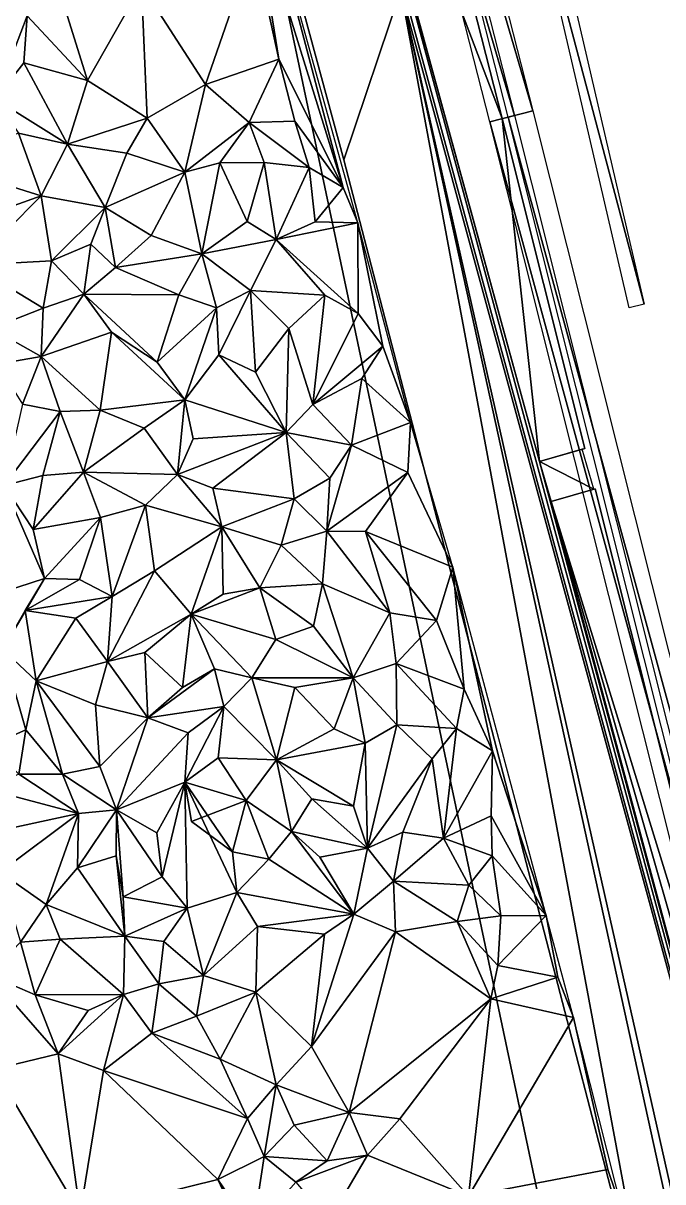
# Model space of a CAD drawing. Header units: metres. Extents: x -113 to 180, y -133 to 86.
# Drawn here: x -51.81 to -46.78, y -92.22 to -83.11 of the extents above; entities that cross this region are included whole.
import ezdxf

# ---------------------------------------------------------------- set-up
doc = ezdxf.new("R2010")
doc.units = ezdxf.units.M
for name, color, linetype, true_color in [('ACERA', 7, 'Continuous', 0xb9b3a6), ('ARQUETA', 7, 'Continuous', 0x6f7175), ('ASFALTO', 7, 'Continuous', 0x4a4b4e), ('BORDILLO', 7, 'Continuous', 0xcfcac0), ('MARCA_VIAL', 7, 'Continuous', 0xe8e6e0), ('TERRENO', 7, 'Continuous', 0x9a9179)]:
    doc.layers.add(name, color=color, linetype=linetype, true_color=true_color)

msp = doc.modelspace()

# ---------------------------------------------------------------- linework, layer by layer
at = {"layer": 'ACERA'}
for points in [[(-48.042, -83.8638, 80.1366), (-49.1408, -79.5595, 80.1477), (-49.629, -79.6841, 80.1731)], [(-48.042, -83.8638, 80.0066), (-49.1408, -79.5595, 80.0177), (-49.1408, -79.5595, 80.1477)], [(-48.042, -83.8638, 80.0066), (-49.1408, -79.5595, 80.1477), (-48.042, -83.8638, 80.1366)], [(-47.7466, -86.5591, 80.1165), (-48.042, -83.8638, 80.1366), (-49.629, -79.6841, 80.1731)], [(-47.7466, -86.5591, 80.1165), (-49.629, -79.6841, 80.1731), (-49.5862, -79.8558, 80.1724)], [(-41.5548, -109.5527, 80.0185), (-47.7466, -86.5591, 80.1165), (-49.5862, -79.8558, 80.1724)], [(-41.5548, -109.5527, 80.0185), (-49.5862, -79.8558, 80.1724), (-49.1473, -81.6331, 80.1663)], [(-41.5548, -109.5527, 80.0185), (-49.1473, -81.6331, 80.1663), (-48.8381, -82.8551, 80.1624)], [(-48.8381, -82.8551, 80.1624), (-49.5966, -83.047, 80.2011), (-49.286, -84.1879, 80.1964)], [(-48.8381, -82.8551, 80.1624), (-49.286, -84.1879, 80.1964), (-46.8129, -93.7098, 80.1311)], [(-48.8381, -82.8551, 80.1624), (-46.8129, -93.7098, 80.1311), (-44.3892, -103.146, 80.1321)], [(-48.8381, -82.8551, 80.1624), (-44.3892, -103.146, 80.1321), (-42.7546, -109.822, 80.1266)], [(-41.5548, -109.5527, 80.0185), (-48.8381, -82.8551, 80.1624), (-42.7546, -109.822, 80.1266)], [(-49.5966, -83.047, 80.0711), (-49.286, -84.1879, 80.0664), (-49.286, -84.1879, 80.1964)], [(-49.5966, -83.047, 80.0711), (-49.286, -84.1879, 80.1964), (-49.5966, -83.047, 80.2011)], [(-47.7466, -86.5591, 80.1165), (-47.3902, -86.4556, 80.0989), (-48.042, -83.8638, 80.1366)], [(-47.3902, -86.4556, 79.9689), (-48.042, -83.8638, 80.0066), (-48.042, -83.8638, 80.1366)], [(-47.3902, -86.4556, 79.9689), (-48.042, -83.8638, 80.1366), (-47.3902, -86.4556, 80.0989)], [(-49.286, -84.1879, 80.0664), (-46.8129, -93.7098, 80.0011), (-46.8129, -93.7098, 80.1311)], [(-49.286, -84.1879, 80.0664), (-46.8129, -93.7098, 80.1311), (-49.286, -84.1879, 80.1964)], [(-47.7466, -86.5591, 79.9865), (-47.3902, -86.4556, 79.9689), (-47.3902, -86.4556, 80.0989)], [(-47.7466, -86.5591, 79.9865), (-47.3902, -86.4556, 80.0989), (-47.7466, -86.5591, 80.1165)], [(-41.5548, -109.5527, 80.0185), (-47.6554, -86.8732, 80.1158), (-47.7466, -86.5591, 80.1165)], [(-47.6554, -86.8732, 79.9858), (-47.7466, -86.5591, 79.9865), (-47.7466, -86.5591, 80.1165)], [(-47.6554, -86.8732, 79.9858), (-47.7466, -86.5591, 80.1165), (-47.6554, -86.8732, 80.1158)], [(-45.6343, -93.438, 80.0577), (-47.3104, -86.773, 80.0988), (-47.6554, -86.8732, 80.1158)], [(-47.3104, -86.773, 79.9688), (-47.6554, -86.8732, 79.9858), (-47.6554, -86.8732, 80.1158)], [(-47.3104, -86.773, 79.9688), (-47.6554, -86.8732, 80.1158), (-47.3104, -86.773, 80.0988)], [(-45.6343, -93.438, 79.9277), (-47.3104, -86.773, 79.9688), (-47.3104, -86.773, 80.0988)], [(-45.6343, -93.438, 79.9277), (-47.3104, -86.773, 80.0988), (-45.6343, -93.438, 80.0577)], [(-44.5176, -97.8141, 80.001), (-45.6343, -93.438, 80.0577), (-47.6554, -86.8732, 80.1158)], [(-41.5548, -109.5527, 80.0185), (-44.5176, -97.8141, 80.001), (-47.6554, -86.8732, 80.1158)]]:
    msp.add_3dface(points, dxfattribs=at)
at = {"layer": 'ARQUETA'}
for points in [[(-47.3213, -86.7762, 79.9893), (-47.4125, -86.4621, 79.99), (-47.7466, -86.5591, 80.0065)], [(-47.7466, -86.5591, 80.0065), (-47.6554, -86.8732, 80.0058), (-47.3213, -86.7762, 79.9893)]]:
    msp.add_3dface(points, dxfattribs=at)
at = {"layer": 'ASFALTO'}
for points in [[(-74.0979, -10.8561, 81.3415), (-53.1404, -66.9089, 80.2157), (-33.6043, -107.7545, 80.5869)], [(-62.5035, -30.9379, 80.492), (-74.0979, -10.8561, 81.3415), (-33.6043, -107.7545, 80.5869)], [(-65.2146, -13.3902, 80.6679), (-63.7816, -19.3873, 80.5999), (-33.6043, -107.7545, 80.5869)], [(-65.2146, -13.3902, 80.6679), (-33.6043, -107.7545, 80.5869), (-44.7201, -63.4721, 79.7034)], [(-63.7816, -19.3873, 80.5999), (-61.1285, -30.5843, 80.3979), (-33.6043, -107.7545, 80.5869)], [(-61.1285, -30.5843, 80.3979), (-61.1278, -30.5881, 80.3979), (-33.6043, -107.7545, 80.5869)], [(-61.1278, -30.5881, 80.3979), (-61.1274, -30.5921, 80.3978), (-33.6043, -107.7545, 80.5869)], [(-61.1274, -30.596, 80.3978), (-61.1278, -30.5999, 80.3978), (-33.6043, -107.7545, 80.5869)], [(-61.1274, -30.5921, 80.3978), (-61.1274, -30.596, 80.3978), (-33.6043, -107.7545, 80.5869)], [(-61.1577, -30.6328, 80.3996), (-62.4595, -30.9562, 80.4889), (-33.6043, -107.7545, 80.5869)], [(-61.154, -30.6316, 80.3994), (-61.1577, -30.6328, 80.3996), (-33.6043, -107.7545, 80.5869)], [(-61.1503, -30.6301, 80.3991), (-61.154, -30.6316, 80.3994), (-33.6043, -107.7545, 80.5869)], [(-61.1469, -30.6283, 80.3989), (-61.1503, -30.6301, 80.3991), (-33.6043, -107.7545, 80.5869)], [(-61.1436, -30.6261, 80.3987), (-61.1469, -30.6283, 80.3989), (-33.6043, -107.7545, 80.5869)], [(-61.1406, -30.6236, 80.3985), (-61.1436, -30.6261, 80.3987), (-33.6043, -107.7545, 80.5869)], [(-61.1378, -30.6209, 80.3984), (-61.1406, -30.6236, 80.3985), (-33.6043, -107.7545, 80.5869)], [(-61.1353, -30.6178, 80.3982), (-61.1378, -30.6209, 80.3984), (-33.6043, -107.7545, 80.5869)], [(-61.1331, -30.6146, 80.3981), (-61.1353, -30.6178, 80.3982), (-33.6043, -107.7545, 80.5869)], [(-61.1312, -30.6111, 80.398), (-61.1331, -30.6146, 80.3981), (-33.6043, -107.7545, 80.5869)], [(-61.1297, -30.6075, 80.3979), (-61.1312, -30.6111, 80.398), (-33.6043, -107.7545, 80.5869)], [(-61.1286, -30.6037, 80.3979), (-61.1297, -30.6075, 80.3979), (-33.6043, -107.7545, 80.5869)], [(-61.1278, -30.5999, 80.3978), (-61.1286, -30.6037, 80.3979), (-33.6043, -107.7545, 80.5869)], [(-62.5013, -30.9412, 80.4919), (-62.5035, -30.9379, 80.492), (-33.6043, -107.7545, 80.5869)], [(-62.4988, -30.9442, 80.4917), (-62.5013, -30.9412, 80.4919), (-33.6043, -107.7545, 80.5869)], [(-62.4961, -30.947, 80.4915), (-62.4988, -30.9442, 80.4917), (-33.6043, -107.7545, 80.5869)], [(-62.493, -30.9495, 80.4913), (-62.4961, -30.947, 80.4915), (-33.6043, -107.7545, 80.5869)], [(-62.4898, -30.9517, 80.491), (-62.493, -30.9495, 80.4913), (-33.6043, -107.7545, 80.5869)], [(-62.4863, -30.9535, 80.4908), (-62.4898, -30.9517, 80.491), (-33.6043, -107.7545, 80.5869)], [(-62.4827, -30.955, 80.4905), (-62.4863, -30.9535, 80.4908), (-33.6043, -107.7545, 80.5869)], [(-62.4789, -30.9562, 80.4902), (-62.4827, -30.955, 80.4905), (-33.6043, -107.7545, 80.5869)], [(-62.4751, -30.9569, 80.49), (-62.4789, -30.9562, 80.4902), (-33.6043, -107.7545, 80.5869)], [(-62.4712, -30.9573, 80.4897), (-62.4751, -30.9569, 80.49), (-33.6043, -107.7545, 80.5869)], [(-62.4673, -30.9573, 80.4894), (-62.4712, -30.9573, 80.4897), (-33.6043, -107.7545, 80.5869)], [(-62.4634, -30.957, 80.4891), (-62.4673, -30.9573, 80.4894), (-33.6043, -107.7545, 80.5869)], [(-62.4595, -30.9562, 80.4889), (-62.4634, -30.957, 80.4891), (-33.6043, -107.7545, 80.5869)], [(-53.1399, -66.9108, 80.2157), (-55.1858, -88.2589, 81.8466), (-40.7014, -125.6608, 80.5869)], [(-53.1404, -66.9089, 80.2157), (-53.1399, -66.9108, 80.2157), (-33.6043, -107.7545, 80.5869)], [(-53.1399, -66.9108, 80.2157), (-40.7014, -125.6608, 80.5869), (-33.6043, -107.7545, 80.5869)], [(-55.1858, -88.2589, 81.8466), (-52.2634, -99.8148, 80.6859), (-50.953, -104.8281, 80.551)], [(-55.1858, -88.2589, 81.8466), (-50.953, -104.8281, 80.551), (-39.3658, -129.6006, 80.5869)], [(-55.1858, -88.2589, 81.8466), (-39.3658, -129.6006, 80.5869), (-40.7014, -125.6608, 80.5869)]]:
    msp.add_3dface(points, dxfattribs=at)
at = {"layer": 'BORDILLO'}
for points in [[(-49.5356, -78.4169, 80.1678), (-49.3418, -78.3675, 80.1577), (-47.9451, -83.839, 80.1422)], [(-49.3901, -78.3804, 80.1602), (-49.1964, -78.331, 80.1502), (-47.7997, -83.8022, 80.1356)], [(-49.3901, -78.3804, 80.1602), (-47.7997, -83.8022, 80.1356), (-47.9935, -83.8517, 80.1444)], [(-49.5356, -78.4169, 80.1678), (-47.9451, -83.839, 80.1422), (-48.1389, -83.8885, 80.1511)], [(-48.139, -83.8881, 80.151), (-47.945, -83.8394, 80.1422), (-45.5373, -93.4136, 80.0617)], [(-47.9936, -83.8513, 80.1444), (-47.7996, -83.8025, 80.1356), (-45.3919, -93.3768, 80.0528)], [(-47.9936, -83.8513, 80.1444), (-45.3919, -93.3768, 80.0528), (-45.5859, -93.4256, 80.0647)], [(-48.139, -83.8881, 80.151), (-45.5373, -93.4136, 80.0617), (-45.7313, -93.4624, 80.0736)]]:
    msp.add_3dface(points, dxfattribs=at)
at = {"layer": 'MARCA_VIAL'}
for points in [[(-47.0483, -81.2703, 79.9494), (-46.9317, -81.2419, 79.9441), (-45.9871, -85.1255, 79.9092)], [(-47.0483, -81.2703, 79.9494), (-45.9871, -85.1255, 79.9092), (-46.1037, -85.1539, 79.9149)], [(-47.9353, -81.5039, 79.9961), (-47.8184, -81.4767, 79.9902), (-46.9255, -85.3232, 79.9548)], [(-47.9353, -81.5039, 79.9961), (-46.9255, -85.3232, 79.9548), (-47.0424, -85.3504, 79.9605)]]:
    msp.add_3dface(points, dxfattribs=at)
at = {"layer": 'TERRENO'}
for points in [[(-50.0049, -82.1089, 80.1552), (-49.2914, -84.405, 80.1285), (-49.9747, -81.8163, 80.0782)], [(-49.9747, -81.8163, 80.0782), (-49.2914, -84.405, 80.1285), (-49.1764, -84.6842, 80.0656)], [(-49.2914, -84.405, 80.1285), (-50.0049, -82.1089, 80.1552), (-49.7988, -83.3973, 80.2)], [(-50.0049, -82.1089, 80.1552), (-49.9942, -82.4977, 80.1627), (-49.7988, -83.3973, 80.2)], [(-50.3739, -83.5955, 80.3667), (-49.9942, -82.4977, 80.1627), (-50.8768, -82.8159, 80.4)], [(-49.9942, -82.4977, 80.1627), (-50.3739, -83.5955, 80.3667), (-49.7988, -83.3973, 80.2)], [(-50.8768, -82.8159, 80.4), (-51.4698, -83.0273, 80.5543), (-51.3039, -83.5635, 80.5519)], [(-50.8333, -83.8598, 80.4056), (-50.8768, -82.8159, 80.4), (-51.3039, -83.5635, 80.5519)], [(-50.8333, -83.8598, 80.4056), (-50.3739, -83.5955, 80.3667), (-50.8768, -82.8159, 80.4)], [(-52.03, -83.7121, 80.6643), (-51.7783, -83.0554, 80.612), (-52.3186, -83.0262, 80.6168)], [(-51.7783, -83.0554, 80.612), (-52.03, -83.7121, 80.6643), (-51.8025, -83.4247, 80.6)], [(-51.7783, -83.0554, 80.612), (-51.8025, -83.4247, 80.6), (-51.3039, -83.5635, 80.5519)], [(-51.4698, -83.0273, 80.5543), (-51.7783, -83.0554, 80.612), (-51.3039, -83.5635, 80.5519)], [(-50.3739, -83.5955, 80.3667), (-50.0311, -83.894, 80.27), (-49.7988, -83.3973, 80.2)], [(-50.0311, -83.894, 80.27), (-49.6718, -83.8848, 80.2159), (-49.7988, -83.3973, 80.2)], [(-49.6718, -83.8848, 80.2159), (-49.2914, -84.405, 80.1285), (-49.7988, -83.3973, 80.2)], [(-52.03, -83.7121, 80.6643), (-51.4591, -84.0649, 80.6463), (-51.8025, -83.4247, 80.6)], [(-51.8025, -83.4247, 80.6), (-51.4591, -84.0649, 80.6463), (-51.3039, -83.5635, 80.5519)], [(-51.4591, -84.0649, 80.6463), (-50.8333, -83.8598, 80.4056), (-51.3039, -83.5635, 80.5519)], [(-50.8333, -83.8598, 80.4056), (-50.5373, -84.2849, 80.4), (-50.3739, -83.5955, 80.3667)], [(-50.5373, -84.2849, 80.4), (-50.0311, -83.894, 80.27), (-50.3739, -83.5955, 80.3667)], [(-51.4591, -84.0649, 80.6463), (-52.03, -83.7121, 80.6643), (-51.8465, -83.9773, 80.6416)], [(-51.4591, -84.0649, 80.6463), (-50.9945, -84.1342, 80.5156), (-50.8333, -83.8598, 80.4056)], [(-50.9945, -84.1342, 80.5156), (-50.5373, -84.2849, 80.4), (-50.8333, -83.8598, 80.4056)], [(-50.0311, -83.894, 80.27), (-50.5373, -84.2849, 80.4), (-50.2609, -84.2123, 80.3691)], [(-49.9133, -84.2077, 80.2111), (-50.0311, -83.894, 80.27), (-50.2609, -84.2123, 80.3691)], [(-50.0311, -83.894, 80.27), (-49.5584, -84.2474, 80.2035), (-49.6718, -83.8848, 80.2159)], [(-49.5584, -84.2474, 80.2035), (-50.0311, -83.894, 80.27), (-49.9133, -84.2077, 80.2111)], [(-49.6718, -83.8848, 80.2159), (-49.5584, -84.2474, 80.2035), (-49.2914, -84.405, 80.1285)], [(-52.4893, -84.2152, 80.8217), (-51.6659, -84.4718, 80.6529), (-51.8465, -83.9773, 80.6416)], [(-51.6659, -84.4718, 80.6529), (-51.4591, -84.0649, 80.6463), (-51.8465, -83.9773, 80.6416)], [(-51.1625, -84.5636, 80.6039), (-51.4591, -84.0649, 80.6463), (-51.6659, -84.4718, 80.6529)], [(-51.4591, -84.0649, 80.6463), (-51.1625, -84.5636, 80.6039), (-50.9945, -84.1342, 80.5156)], [(-51.1625, -84.5636, 80.6039), (-50.5373, -84.2849, 80.4), (-50.9945, -84.1342, 80.5156)], [(-52.4893, -84.2152, 80.8217), (-52.2342, -84.6731, 80.9487), (-51.6659, -84.4718, 80.6529)], [(-50.5373, -84.2849, 80.4), (-50.4042, -84.9276, 80.4762), (-50.2609, -84.2123, 80.3691)], [(-50.4042, -84.9276, 80.4762), (-50.0469, -84.6723, 80.4222), (-50.2609, -84.2123, 80.3691)], [(-50.0469, -84.6723, 80.4222), (-49.9133, -84.2077, 80.2111), (-50.2609, -84.2123, 80.3691)], [(-50.0469, -84.6723, 80.4222), (-49.8195, -84.8137, 80.2218), (-49.9133, -84.2077, 80.2111)], [(-49.8195, -84.8137, 80.2218), (-49.5584, -84.2474, 80.2035), (-49.9133, -84.2077, 80.2111)], [(-51.1625, -84.5636, 80.6039), (-50.8012, -84.7818, 80.4903), (-50.5373, -84.2849, 80.4)], [(-50.8012, -84.7818, 80.4903), (-50.4042, -84.9276, 80.4762), (-50.5373, -84.2849, 80.4)], [(-49.8195, -84.8137, 80.2218), (-49.5127, -84.6758, 80.2054), (-49.5584, -84.2474, 80.2035)], [(-49.5584, -84.2474, 80.2035), (-49.5127, -84.6758, 80.2054), (-49.2914, -84.405, 80.1285)], [(-49.2914, -84.405, 80.1285), (-49.5127, -84.6758, 80.2054), (-49.1764, -84.6842, 80.0656)], [(-52.2342, -84.6731, 80.9487), (-52.2105, -85.0164, 81.1191), (-51.6659, -84.4718, 80.6529)], [(-51.6659, -84.4718, 80.6529), (-52.2105, -85.0164, 81.1191), (-51.5866, -84.9818, 80.837)], [(-51.1625, -84.5636, 80.6039), (-51.6659, -84.4718, 80.6529), (-51.5866, -84.9818, 80.837)], [(-51.2768, -84.8504, 80.6), (-51.1625, -84.5636, 80.6039), (-51.5866, -84.9818, 80.837)], [(-51.0832, -85.0343, 80.5158), (-51.1625, -84.5636, 80.6039), (-51.2768, -84.8504, 80.6)], [(-50.8012, -84.7818, 80.4903), (-51.1625, -84.5636, 80.6039), (-51.0832, -85.0343, 80.5158)], [(-50.4042, -84.9276, 80.4762), (-49.8195, -84.8137, 80.2218), (-50.0469, -84.6723, 80.4222)], [(-49.5127, -84.6758, 80.2054), (-49.8195, -84.8137, 80.2218), (-49.1764, -84.6842, 80.0656)], [(-49.8195, -84.8137, 80.2218), (-49.1749, -85.3948, 80.185), (-49.1764, -84.6842, 80.0656)], [(-48.9809, -85.6531, 80.0857), (-48.7635, -86.2519, 80.0696), (-49.1764, -84.6842, 80.0656)], [(-49.1749, -85.3948, 80.185), (-48.9809, -85.6531, 80.0857), (-49.1764, -84.6842, 80.0656)], [(-50.4042, -84.9276, 80.4762), (-50.8012, -84.7818, 80.4903), (-51.0832, -85.0343, 80.5158)], [(-51.3312, -85.2442, 80.7071), (-51.2768, -84.8504, 80.6), (-51.5866, -84.9818, 80.837)], [(-51.3312, -85.2442, 80.7071), (-51.0832, -85.0343, 80.5158), (-51.2768, -84.8504, 80.6)], [(-50.4042, -84.9276, 80.4762), (-50.0195, -85.2147, 80.3672), (-49.8195, -84.8137, 80.2218)], [(-49.8195, -84.8137, 80.2218), (-50.0195, -85.2147, 80.3672), (-49.4372, -85.2518, 80.2153)], [(-49.1749, -85.3948, 80.185), (-49.8195, -84.8137, 80.2218), (-49.4372, -85.2518, 80.2153)], [(-50.4042, -84.9276, 80.4762), (-51.0832, -85.0343, 80.5158), (-50.5846, -85.2477, 80.4162)], [(-50.287, -85.3514, 80.3845), (-50.4042, -84.9276, 80.4762), (-50.5846, -85.2477, 80.4162)], [(-50.0195, -85.2147, 80.3672), (-50.4042, -84.9276, 80.4762), (-50.287, -85.3514, 80.3845)], [(-52.2105, -85.0164, 81.1191), (-51.6507, -85.3545, 80.8997), (-51.5866, -84.9818, 80.837)], [(-51.6507, -85.3545, 80.8997), (-52.2105, -85.0164, 81.1191), (-52.0601, -85.5144, 81.0846)], [(-51.6507, -85.3545, 80.8997), (-51.3312, -85.2442, 80.7071), (-51.5866, -84.9818, 80.837)], [(-51.0832, -85.0343, 80.5158), (-51.3312, -85.2442, 80.7071), (-50.5846, -85.2477, 80.4162)], [(-50.0195, -85.2147, 80.3672), (-50.287, -85.3514, 80.3845), (-50.2709, -85.7206, 80.3975)], [(-49.9803, -85.856, 80.4111), (-50.0195, -85.2147, 80.3672), (-50.2709, -85.7206, 80.3975)], [(-50.0195, -85.2147, 80.3672), (-49.9803, -85.856, 80.4111), (-49.7197, -85.5132, 80.2297)], [(-49.4372, -85.2518, 80.2153), (-50.0195, -85.2147, 80.3672), (-49.7197, -85.5132, 80.2297)], [(-51.3312, -85.2442, 80.7071), (-51.6683, -85.7332, 80.9484), (-51.1134, -85.5435, 80.5729)], [(-51.6683, -85.7332, 80.9484), (-51.3312, -85.2442, 80.7071), (-51.6507, -85.3545, 80.8997)], [(-50.7544, -85.7777, 80.5282), (-51.3312, -85.2442, 80.7071), (-51.1134, -85.5435, 80.5729)], [(-50.5846, -85.2477, 80.4162), (-51.3312, -85.2442, 80.7071), (-50.7544, -85.7777, 80.5282)], [(-50.287, -85.3514, 80.3845), (-50.5846, -85.2477, 80.4162), (-50.7544, -85.7777, 80.5282)], [(-49.53, -86.1104, 80.2936), (-49.4372, -85.2518, 80.2153), (-49.7197, -85.5132, 80.2297)], [(-49.53, -86.1104, 80.2936), (-49.1749, -85.3948, 80.185), (-49.4372, -85.2518, 80.2153)], [(-51.6683, -85.7332, 80.9484), (-51.6507, -85.3545, 80.8997), (-52.0601, -85.5144, 81.0846)], [(-50.5383, -86.0747, 80.4488), (-50.287, -85.3514, 80.3845), (-50.7544, -85.7777, 80.5282)], [(-50.287, -85.3514, 80.3845), (-50.5383, -86.0747, 80.4488), (-50.2709, -85.7206, 80.3975)], [(-49.1749, -85.3948, 80.185), (-49.53, -86.1104, 80.2936), (-48.9809, -85.6531, 80.0857)], [(-52.0133, -85.795, 81.1269), (-51.6683, -85.7332, 80.9484), (-52.0601, -85.5144, 81.0846)], [(-49.9803, -85.856, 80.4111), (-49.7401, -86.3323, 80.3313), (-49.7197, -85.5132, 80.2297)], [(-49.7401, -86.3323, 80.3313), (-49.53, -86.1104, 80.2936), (-49.7197, -85.5132, 80.2297)], [(-51.6683, -85.7332, 80.9484), (-51.2035, -86.1562, 80.7261), (-51.1134, -85.5435, 80.5729)], [(-51.2035, -86.1562, 80.7261), (-50.5383, -86.0747, 80.4488), (-51.1134, -85.5435, 80.5729)], [(-50.5383, -86.0747, 80.4488), (-50.7544, -85.7777, 80.5282), (-51.1134, -85.5435, 80.5729)], [(-49.53, -86.1104, 80.2936), (-49.1443, -85.9078, 80.2423), (-48.9809, -85.6531, 80.0857)], [(-48.9809, -85.6531, 80.0857), (-49.1443, -85.9078, 80.2423), (-48.7635, -86.2519, 80.0696)], [(-51.6683, -85.7332, 80.9484), (-52.0133, -85.795, 81.1269), (-51.8151, -86.1087, 81.0323)], [(-51.6683, -85.7332, 80.9484), (-51.8151, -86.1087, 81.0323), (-51.5179, -86.1652, 80.9377)], [(-51.2035, -86.1562, 80.7261), (-51.6683, -85.7332, 80.9484), (-51.5179, -86.1652, 80.9377)], [(-50.5383, -86.0747, 80.4488), (-49.7401, -86.3323, 80.3313), (-50.2709, -85.7206, 80.3975)], [(-49.7401, -86.3323, 80.3313), (-49.9803, -85.856, 80.4111), (-50.2709, -85.7206, 80.3975)], [(-49.53, -86.1104, 80.2936), (-49.2265, -86.4312, 80.2), (-49.1443, -85.9078, 80.2423)], [(-49.1443, -85.9078, 80.2423), (-49.2265, -86.4312, 80.2), (-48.7635, -86.2519, 80.0696)], [(-51.8151, -86.1087, 81.0323), (-51.9571, -86.7488, 81.0831), (-51.5179, -86.1652, 80.9377)], [(-50.5383, -86.0747, 80.4488), (-51.2035, -86.1562, 80.7261), (-50.856, -86.298, 80.6)], [(-50.5956, -86.6613, 80.4818), (-50.5383, -86.0747, 80.4488), (-50.856, -86.298, 80.6)], [(-50.4704, -86.38, 80.4077), (-50.5383, -86.0747, 80.4488), (-50.5956, -86.6613, 80.4818)], [(-49.7401, -86.3323, 80.3313), (-50.5383, -86.0747, 80.4488), (-50.4704, -86.38, 80.4077)], [(-49.7401, -86.3323, 80.3313), (-49.2265, -86.4312, 80.2), (-49.53, -86.1104, 80.2936)], [(-51.9571, -86.7488, 81.0831), (-51.6538, -86.6678, 80.9745), (-51.5179, -86.1652, 80.9377)], [(-51.6538, -86.6678, 80.9745), (-51.3345, -86.6421, 80.8), (-51.5179, -86.1652, 80.9377)], [(-51.3345, -86.6421, 80.8), (-51.2035, -86.1562, 80.7261), (-51.5179, -86.1652, 80.9377)], [(-51.2035, -86.1562, 80.7261), (-51.3345, -86.6421, 80.8), (-50.856, -86.298, 80.6)], [(-51.3345, -86.6421, 80.8), (-50.5956, -86.6613, 80.4818), (-50.856, -86.298, 80.6)], [(-49.7401, -86.3323, 80.3313), (-50.4704, -86.38, 80.4077), (-50.5956, -86.6613, 80.4818)], [(-49.7401, -86.3323, 80.3313), (-50.5956, -86.6613, 80.4818), (-50.316, -86.7689, 80.4459)], [(-49.6767, -86.8531, 80.3314), (-49.7401, -86.3323, 80.3313), (-50.316, -86.7689, 80.4459)], [(-49.7401, -86.3323, 80.3313), (-49.3972, -86.6904, 80.2518), (-49.2265, -86.4312, 80.2)], [(-49.7401, -86.3323, 80.3313), (-49.6767, -86.8531, 80.3314), (-49.3972, -86.6904, 80.2518)], [(-49.2265, -86.4312, 80.2), (-48.7844, -86.6454, 80.1167), (-48.7635, -86.2519, 80.0696)], [(-48.7635, -86.2519, 80.0696), (-48.7844, -86.6454, 80.1167), (-48.4302, -87.3906, 80.0274)], [(-49.2265, -86.4312, 80.2), (-49.4208, -87.107, 80.3305), (-48.7844, -86.6454, 80.1167)], [(-49.3972, -86.6904, 80.2518), (-49.4208, -87.107, 80.3305), (-49.2265, -86.4312, 80.2)], [(-51.6538, -86.6678, 80.9745), (-51.9571, -86.7488, 81.0831), (-51.7291, -87.0946, 81.0211)], [(-51.2017, -86.9997, 80.7904), (-51.3345, -86.6421, 80.8), (-51.7291, -87.0946, 81.0211)], [(-51.3345, -86.6421, 80.8), (-51.6538, -86.6678, 80.9745), (-51.7291, -87.0946, 81.0211)], [(-50.5956, -86.6613, 80.4818), (-51.3345, -86.6421, 80.8), (-50.8471, -86.9034, 80.5793)], [(-51.3345, -86.6421, 80.8), (-51.2017, -86.9997, 80.7904), (-50.8471, -86.9034, 80.5793)], [(-50.2465, -87.073, 80.5067), (-50.5956, -86.6613, 80.4818), (-50.8471, -86.9034, 80.5793)], [(-50.5956, -86.6613, 80.4818), (-50.2465, -87.073, 80.5067), (-50.316, -86.7689, 80.4459)], [(-49.6767, -86.8531, 80.3314), (-49.4208, -87.107, 80.3305), (-49.3972, -86.6904, 80.2518)], [(-48.7844, -86.6454, 80.1167), (-49.4208, -87.107, 80.3305), (-49.1157, -87.1084, 80.2982)], [(-48.7844, -86.6454, 80.1167), (-49.1157, -87.1084, 80.2982), (-48.4302, -87.3906, 80.0274)], [(-51.6415, -87.4778, 81.02), (-51.9571, -86.7488, 81.0831), (-52.0712, -87.6177, 81.1188)], [(-51.9571, -86.7488, 81.0831), (-51.6415, -87.4778, 81.02), (-51.7291, -87.0946, 81.0211)], [(-50.2465, -87.073, 80.5067), (-49.6767, -86.8531, 80.3314), (-50.316, -86.7689, 80.4459)], [(-49.6767, -86.8531, 80.3314), (-50.2465, -87.073, 80.5067), (-49.7783, -87.216, 80.4)], [(-49.4208, -87.107, 80.3305), (-49.6767, -86.8531, 80.3314), (-49.7783, -87.216, 80.4)], [(-51.2017, -86.9997, 80.7904), (-51.1086, -87.6198, 80.795), (-50.8471, -86.9034, 80.5793)], [(-51.1086, -87.6198, 80.795), (-50.7746, -87.4181, 80.5623), (-50.8471, -86.9034, 80.5793)], [(-50.7746, -87.4181, 80.5623), (-50.2465, -87.073, 80.5067), (-50.8471, -86.9034, 80.5793)], [(-51.6415, -87.4778, 81.02), (-51.2017, -86.9997, 80.7904), (-51.7291, -87.0946, 81.0211)], [(-51.2017, -86.9997, 80.7904), (-51.6415, -87.4778, 81.02), (-51.3651, -87.4872, 80.89)], [(-51.1086, -87.6198, 80.795), (-51.2017, -86.9997, 80.7904), (-51.3651, -87.4872, 80.89)], [(-50.4867, -87.7596, 80.6), (-50.2465, -87.073, 80.5067), (-50.7746, -87.4181, 80.5623)], [(-50.2465, -87.073, 80.5067), (-50.4867, -87.7596, 80.6), (-50.2364, -87.6025, 80.5531)], [(-50.2465, -87.073, 80.5067), (-49.9472, -87.552, 80.4843), (-49.7783, -87.216, 80.4)], [(-49.9472, -87.552, 80.4843), (-50.2465, -87.073, 80.5067), (-50.2364, -87.6025, 80.5531)], [(-49.4208, -87.107, 80.3305), (-49.7783, -87.216, 80.4), (-49.4546, -87.5214, 80.3155)], [(-48.9255, -87.7472, 80.2252), (-49.4208, -87.107, 80.3305), (-49.4546, -87.5214, 80.3155)], [(-49.4208, -87.107, 80.3305), (-48.9255, -87.7472, 80.2252), (-49.1157, -87.1084, 80.2982)], [(-48.9255, -87.7472, 80.2252), (-48.5573, -87.8092, 80.2), (-49.1157, -87.1084, 80.2982)], [(-49.1157, -87.1084, 80.2982), (-48.5573, -87.8092, 80.2), (-48.4302, -87.3906, 80.0274)], [(-49.7783, -87.216, 80.4), (-49.9472, -87.552, 80.4843), (-49.4546, -87.5214, 80.3155)], [(-51.145, -88.1315, 80.8), (-50.4867, -87.7596, 80.6), (-50.7746, -87.4181, 80.5623)], [(-51.1086, -87.6198, 80.795), (-51.145, -88.1315, 80.8), (-50.7746, -87.4181, 80.5623)], [(-48.5573, -87.8092, 80.2), (-48.3406, -88.3497, 80.2296), (-48.4302, -87.3906, 80.0274)], [(-48.1178, -88.834, 80.1302), (-47.6945, -90.1269, 80.024), (-48.4302, -87.3906, 80.0274)], [(-48.3406, -88.3497, 80.2296), (-48.1178, -88.834, 80.1302), (-48.4302, -87.3906, 80.0274)], [(-51.9689, -88.0357, 81.0949), (-51.6415, -87.4778, 81.02), (-52.0712, -87.6177, 81.1188)], [(-51.9689, -88.0357, 81.0949), (-51.793, -87.731, 81.0749), (-51.6415, -87.4778, 81.02)], [(-51.6415, -87.4778, 81.02), (-51.793, -87.731, 81.0749), (-51.3651, -87.4872, 80.89)], [(-51.793, -87.731, 81.0749), (-51.1086, -87.6198, 80.795), (-51.3651, -87.4872, 80.89)], [(-50.4867, -87.7596, 80.6), (-49.9472, -87.552, 80.4843), (-50.2364, -87.6025, 80.5531)], [(-49.9472, -87.552, 80.4843), (-50.4867, -87.7596, 80.6), (-49.8212, -87.9579, 80.4532)], [(-49.9472, -87.552, 80.4843), (-49.5258, -87.8533, 80.4022), (-49.4546, -87.5214, 80.3155)], [(-49.5258, -87.8533, 80.4022), (-49.9472, -87.552, 80.4843), (-49.8212, -87.9579, 80.4532)], [(-49.5258, -87.8533, 80.4022), (-49.213, -88.2583, 80.3198), (-49.4546, -87.5214, 80.3155)], [(-49.213, -88.2583, 80.3198), (-48.9255, -87.7472, 80.2252), (-49.4546, -87.5214, 80.3155)], [(-51.793, -87.731, 81.0749), (-51.3934, -87.7908, 80.9093), (-51.1086, -87.6198, 80.795)], [(-51.3934, -87.7908, 80.9093), (-51.145, -88.1315, 80.8), (-51.1086, -87.6198, 80.795)], [(-51.9689, -88.0357, 81.0949), (-51.7074, -88.2821, 81), (-51.793, -87.731, 81.0749)], [(-51.793, -87.731, 81.0749), (-51.7074, -88.2821, 81), (-51.3934, -87.7908, 80.9093)], [(-51.3934, -87.7908, 80.9093), (-51.7074, -88.2821, 81), (-51.145, -88.1315, 80.8)], [(-50.4867, -87.7596, 80.6), (-51.145, -88.1315, 80.8), (-50.8524, -88.0603, 80.6773)], [(-50.5552, -88.3364, 80.667), (-50.4867, -87.7596, 80.6), (-50.8524, -88.0603, 80.6773)], [(-50.4867, -87.7596, 80.6), (-50.5552, -88.3364, 80.667), (-50.3032, -88.1895, 80.5916)], [(-50.4867, -87.7596, 80.6), (-50.3032, -88.1895, 80.5916), (-50.0103, -88.2593, 80.5115)], [(-50.4867, -87.7596, 80.6), (-50.0103, -88.2593, 80.5115), (-49.8212, -87.9579, 80.4532)], [(-49.213, -88.2583, 80.3198), (-48.8757, -88.1464, 80.2291), (-48.9255, -87.7472, 80.2252)], [(-48.8757, -88.1464, 80.2291), (-48.5573, -87.8092, 80.2), (-48.9255, -87.7472, 80.2252)], [(-49.213, -88.2583, 80.3198), (-49.5258, -87.8533, 80.4022), (-49.8212, -87.9579, 80.4532)], [(-48.5573, -87.8092, 80.2), (-48.8757, -88.1464, 80.2291), (-48.3406, -88.3497, 80.2296)], [(-50.0103, -88.2593, 80.5115), (-49.213, -88.2583, 80.3198), (-49.8212, -87.9579, 80.4532)], [(-51.7876, -88.6682, 81.0347), (-51.9689, -88.0357, 81.0949), (-52.0624, -88.7875, 81.0613)], [(-51.7074, -88.2821, 81), (-51.9689, -88.0357, 81.0949), (-51.7876, -88.6682, 81.0347)], [(-51.145, -88.1315, 80.8), (-50.8292, -88.5733, 80.7475), (-50.8524, -88.0603, 80.6773)], [(-50.8292, -88.5733, 80.7475), (-50.5552, -88.3364, 80.667), (-50.8524, -88.0603, 80.6773)], [(-51.145, -88.1315, 80.8), (-51.7074, -88.2821, 81), (-51.2386, -88.4706, 80.8221)], [(-50.8292, -88.5733, 80.7475), (-51.145, -88.1315, 80.8), (-51.2386, -88.4706, 80.8221)], [(-48.8757, -88.1464, 80.2291), (-49.213, -88.2583, 80.3198), (-48.8708, -88.629, 80.2309)], [(-48.3406, -88.3497, 80.2296), (-48.8757, -88.1464, 80.2291), (-48.3999, -88.6585, 80.1857)], [(-48.8757, -88.1464, 80.2291), (-48.8708, -88.629, 80.2309), (-48.3999, -88.6585, 80.1857)], [(-50.3032, -88.1895, 80.5916), (-50.8292, -88.5733, 80.7475), (-50.2309, -88.4852, 80.5459)], [(-50.5552, -88.3364, 80.667), (-50.8292, -88.5733, 80.7475), (-50.3032, -88.1895, 80.5916)], [(-50.0103, -88.2593, 80.5115), (-50.3032, -88.1895, 80.5916), (-50.2309, -88.4852, 80.5459)], [(-51.7074, -88.2821, 81), (-51.7876, -88.6682, 81.0347), (-51.4997, -89.0175, 80.9744)], [(-51.7074, -88.2821, 81), (-51.2066, -88.9555, 80.906), (-51.2386, -88.4706, 80.8221)], [(-51.2066, -88.9555, 80.906), (-51.7074, -88.2821, 81), (-51.4997, -89.0175, 80.9744)], [(-49.8149, -88.9031, 80.504), (-50.0103, -88.2593, 80.5115), (-50.2309, -88.4852, 80.5459)], [(-49.213, -88.2583, 80.3198), (-50.0103, -88.2593, 80.5115), (-49.6724, -88.335, 80.4784)], [(-50.0103, -88.2593, 80.5115), (-49.8149, -88.9031, 80.504), (-49.6724, -88.335, 80.4784)], [(-49.8149, -88.9031, 80.504), (-49.3616, -88.6611, 80.4), (-49.6724, -88.335, 80.4784)], [(-49.3616, -88.6611, 80.4), (-49.213, -88.2583, 80.3198), (-49.6724, -88.335, 80.4784)], [(-49.1196, -88.773, 80.3262), (-49.213, -88.2583, 80.3198), (-49.3616, -88.6611, 80.4)], [(-49.213, -88.2583, 80.3198), (-49.1196, -88.773, 80.3262), (-48.8708, -88.629, 80.2309)], [(-48.1178, -88.834, 80.1302), (-48.3406, -88.3497, 80.2296), (-48.3999, -88.6585, 80.1857)], [(-51.2066, -88.9555, 80.906), (-50.8292, -88.5733, 80.7475), (-51.2386, -88.4706, 80.8221)], [(-50.8292, -88.5733, 80.7475), (-50.5115, -88.6921, 80.6642), (-50.2309, -88.4852, 80.5459)], [(-50.5115, -88.6921, 80.6642), (-50.5375, -89.0796, 80.6925), (-50.2309, -88.4852, 80.5459)], [(-50.5375, -89.0796, 80.6925), (-50.2762, -88.8893, 80.5901), (-50.2309, -88.4852, 80.5459)], [(-50.2762, -88.8893, 80.5901), (-49.8149, -88.9031, 80.504), (-50.2309, -88.4852, 80.5459)], [(-51.0743, -89.2968, 80.955), (-50.8292, -88.5733, 80.7475), (-51.2066, -88.9555, 80.906)], [(-50.8292, -88.5733, 80.7475), (-51.0743, -89.2968, 80.955), (-50.5115, -88.6921, 80.6642)], [(-51.7876, -88.6682, 81.0347), (-52.0624, -88.7875, 81.0613), (-51.8428, -89.0159, 80.9986)], [(-51.4997, -89.0175, 80.9744), (-51.7876, -88.6682, 81.0347), (-51.8428, -89.0159, 80.9986)], [(-51.0743, -89.2968, 80.955), (-50.5375, -89.0796, 80.6925), (-50.5115, -88.6921, 80.6642)], [(-49.8149, -88.9031, 80.504), (-49.1196, -88.773, 80.3262), (-49.3616, -88.6611, 80.4)], [(-49.1196, -88.773, 80.3262), (-49.1004, -89.5988, 80.2682), (-48.8708, -88.629, 80.2309)], [(-49.1004, -89.5988, 80.2682), (-48.5912, -88.8972, 80.2189), (-48.8708, -88.629, 80.2309)], [(-48.8708, -88.629, 80.2309), (-48.5912, -88.8972, 80.2189), (-48.3999, -88.6585, 80.1857)], [(-48.5912, -88.8972, 80.2189), (-48.5016, -89.5204, 80.1829), (-48.3999, -88.6585, 80.1857)], [(-48.5016, -89.5204, 80.1829), (-48.1178, -88.834, 80.1302), (-48.3999, -88.6585, 80.1857)], [(-49.1196, -88.773, 80.3262), (-49.8149, -88.9031, 80.504), (-49.2094, -89.2682, 80.3266)], [(-49.1004, -89.5988, 80.2682), (-49.1196, -88.773, 80.3262), (-49.2094, -89.2682, 80.3266)], [(-48.5016, -89.5204, 80.1829), (-48.1278, -89.3436, 80.1166), (-48.1178, -88.834, 80.1302)], [(-48.1178, -88.834, 80.1302), (-48.1278, -89.3436, 80.1166), (-47.6945, -90.1269, 80.024)], [(-51.0743, -89.2968, 80.955), (-51.2066, -88.9555, 80.906), (-51.4997, -89.0175, 80.9744)], [(-50.2762, -88.8893, 80.5901), (-50.5375, -89.0796, 80.6925), (-50.0546, -89.2234, 80.6)], [(-49.8149, -88.9031, 80.504), (-50.2762, -88.8893, 80.5901), (-50.0546, -89.2234, 80.6)], [(-49.8149, -88.9031, 80.504), (-50.0546, -89.2234, 80.6), (-49.6979, -89.4672, 80.4221)], [(-49.539, -89.2092, 80.3948), (-49.8149, -88.9031, 80.504), (-49.6979, -89.4672, 80.4221)], [(-49.8149, -88.9031, 80.504), (-49.539, -89.2092, 80.3948), (-49.2094, -89.2682, 80.3266)], [(-48.5912, -88.8972, 80.2189), (-49.1004, -89.5988, 80.2682), (-48.8235, -89.4716, 80.2648)], [(-48.5016, -89.5204, 80.1829), (-48.5912, -88.8972, 80.2189), (-48.8235, -89.4716, 80.2648)], [(-52.1041, -89.1325, 81.109), (-51.3742, -89.3267, 80.9509), (-51.8428, -89.0159, 80.9986)], [(-51.3742, -89.3267, 80.9509), (-51.4997, -89.0175, 80.9744), (-51.8428, -89.0159, 80.9986)], [(-51.3742, -89.3267, 80.9509), (-51.0743, -89.2968, 80.955), (-51.4997, -89.0175, 80.9744)], [(-51.3742, -89.3267, 80.9509), (-52.1041, -89.1325, 81.109), (-52.0793, -89.4777, 81.0882)], [(-50.5375, -89.0796, 80.6925), (-51.0743, -89.2968, 80.955), (-50.7574, -89.4771, 80.8329)], [(-50.7142, -89.8231, 80.8019), (-50.5375, -89.0796, 80.6925), (-50.7574, -89.4771, 80.8329)], [(-50.5178, -90.0708, 80.8269), (-50.5375, -89.0796, 80.6925), (-50.7142, -89.8231, 80.8019)], [(-50.5375, -89.0796, 80.6925), (-50.4846, -89.3875, 80.7086), (-50.0546, -89.2234, 80.6)], [(-50.4846, -89.3875, 80.7086), (-50.5375, -89.0796, 80.6925), (-50.1632, -89.6277, 80.6643)], [(-50.1282, -89.9461, 80.6859), (-50.5375, -89.0796, 80.6925), (-50.5178, -90.0708, 80.8269)], [(-50.5375, -89.0796, 80.6925), (-50.1282, -89.9461, 80.6859), (-50.1632, -89.6277, 80.6643)], [(-50.0546, -89.2234, 80.6), (-50.4846, -89.3875, 80.7086), (-50.1632, -89.6277, 80.6643)], [(-49.8752, -89.6847, 80.5478), (-50.0546, -89.2234, 80.6), (-50.1632, -89.6277, 80.6643)], [(-50.0546, -89.2234, 80.6), (-49.8752, -89.6847, 80.5478), (-49.6979, -89.4672, 80.4221)], [(-49.1004, -89.5988, 80.2682), (-49.539, -89.2092, 80.3948), (-49.6979, -89.4672, 80.4221)], [(-49.539, -89.2092, 80.3948), (-49.1004, -89.5988, 80.2682), (-49.2094, -89.2682, 80.3266)], [(-51.3742, -89.3267, 80.9509), (-52.0793, -89.4777, 81.0882), (-51.9902, -89.7862, 81.0411)], [(-51.6279, -90.0401, 80.9949), (-51.3742, -89.3267, 80.9509), (-51.9902, -89.7862, 81.0411)], [(-51.3742, -89.3267, 80.9509), (-51.6279, -90.0401, 80.9949), (-51.3806, -89.7538, 80.8836)], [(-51.0767, -89.6585, 80.8951), (-51.0743, -89.2968, 80.955), (-51.3806, -89.7538, 80.8836)], [(-51.0743, -89.2968, 80.955), (-51.3742, -89.3267, 80.9509), (-51.3806, -89.7538, 80.8836)], [(-51.0743, -89.2968, 80.955), (-51.0767, -89.6585, 80.8951), (-51.0212, -89.9819, 80.8322)], [(-50.7142, -89.8231, 80.8019), (-51.0743, -89.2968, 80.955), (-51.0212, -89.9819, 80.8322)], [(-51.0743, -89.2968, 80.955), (-50.7142, -89.8231, 80.8019), (-50.7574, -89.4771, 80.8329)], [(-48.5016, -89.5204, 80.1829), (-48.1195, -89.6576, 80.116), (-48.1278, -89.3436, 80.1166)], [(-48.1278, -89.3436, 80.1166), (-48.1195, -89.6576, 80.116), (-47.6945, -90.1269, 80.024)], [(-49.8752, -89.6847, 80.5478), (-49.2086, -90.1173, 80.3838), (-49.6979, -89.4672, 80.4221)], [(-49.4743, -89.6691, 80.4079), (-49.1004, -89.5988, 80.2682), (-49.6979, -89.4672, 80.4221)], [(-49.2086, -90.1173, 80.3838), (-49.4743, -89.6691, 80.4079), (-49.6979, -89.4672, 80.4221)], [(-49.1004, -89.5988, 80.2682), (-48.897, -89.8582, 80.3222), (-48.8235, -89.4716, 80.2648)], [(-48.897, -89.8582, 80.3222), (-48.5016, -89.5204, 80.1829), (-48.8235, -89.4716, 80.2648)], [(-48.5016, -89.5204, 80.1829), (-48.897, -89.8582, 80.3222), (-48.3046, -89.8878, 80.2206)], [(-48.1195, -89.6576, 80.116), (-48.5016, -89.5204, 80.1829), (-48.3046, -89.8878, 80.2206)], [(-49.2086, -90.1173, 80.3838), (-49.1004, -89.5988, 80.2682), (-49.4743, -89.6691, 80.4079)], [(-49.1004, -89.5988, 80.2682), (-49.2086, -90.1173, 80.3838), (-48.897, -89.8582, 80.3222)], [(-51.0087, -90.2892, 80.8241), (-51.0767, -89.6585, 80.8951), (-51.3806, -89.7538, 80.8836)], [(-51.0767, -89.6585, 80.8951), (-51.0087, -90.2892, 80.8241), (-51.0212, -89.9819, 80.8322)], [(-50.1282, -89.9461, 80.6859), (-49.8752, -89.6847, 80.5478), (-50.1632, -89.6277, 80.6643)], [(-50.1282, -89.9461, 80.6859), (-49.2086, -90.1173, 80.3838), (-49.8752, -89.6847, 80.5478)], [(-48.1195, -89.6576, 80.116), (-48.3046, -89.8878, 80.2206), (-48.0509, -90.1289, 80.1924)], [(-48.1195, -89.6576, 80.116), (-48.0509, -90.1289, 80.1924), (-47.6945, -90.1269, 80.024)], [(-51.8292, -90.3374, 80.9913), (-51.6279, -90.0401, 80.9949), (-51.9902, -89.7862, 81.0411)], [(-51.6279, -90.0401, 80.9949), (-51.0087, -90.2892, 80.8241), (-51.3806, -89.7538, 80.8836)], [(-50.5178, -90.0708, 80.8269), (-50.7142, -89.8231, 80.8019), (-51.0212, -89.9819, 80.8322)], [(-49.2086, -90.1173, 80.3838), (-48.8805, -90.2558, 80.3252), (-48.897, -89.8582, 80.3222)], [(-48.897, -89.8582, 80.3222), (-48.3948, -90.1745, 80.1949), (-48.3046, -89.8878, 80.2206)], [(-48.8805, -90.2558, 80.3252), (-48.3948, -90.1745, 80.1949), (-48.897, -89.8582, 80.3222)], [(-50.3899, -90.5985, 80.7652), (-50.1282, -89.9461, 80.6859), (-50.5178, -90.0708, 80.8269)], [(-50.3899, -90.5985, 80.7652), (-49.9644, -90.2151, 80.5272), (-50.1282, -89.9461, 80.6859)], [(-49.9644, -90.2151, 80.5272), (-49.2086, -90.1173, 80.3838), (-50.1282, -89.9461, 80.6859)], [(-48.3046, -89.8878, 80.2206), (-48.3948, -90.1745, 80.1949), (-48.0509, -90.1289, 80.1924)], [(-51.6279, -90.0401, 80.9949), (-51.8292, -90.3374, 80.9913), (-51.5187, -90.313, 80.9328)], [(-51.0087, -90.2892, 80.8241), (-51.6279, -90.0401, 80.9949), (-51.5187, -90.313, 80.9328)], [(-51.0087, -90.2892, 80.8241), (-50.5178, -90.0708, 80.8269), (-51.0212, -89.9819, 80.8322)], [(-50.5178, -90.0708, 80.8269), (-51.0087, -90.2892, 80.8241), (-50.7021, -90.3321, 80.8067)], [(-50.3899, -90.5985, 80.7652), (-50.5178, -90.0708, 80.8269), (-50.7021, -90.3321, 80.8067)], [(-49.2086, -90.1173, 80.3838), (-49.9644, -90.2151, 80.5272), (-49.4378, -90.2736, 80.5058)], [(-48.8805, -90.2558, 80.3252), (-49.2086, -90.1173, 80.3838), (-49.5406, -91.1569, 80.4298)], [(-49.5406, -91.1569, 80.4298), (-49.2086, -90.1173, 80.3838), (-49.4378, -90.2736, 80.5058)], [(-48.3948, -90.1745, 80.1949), (-48.0762, -90.5213, 80.2119), (-48.0509, -90.1289, 80.1924)], [(-48.0762, -90.5213, 80.2119), (-47.6029, -90.6121, 80), (-47.6945, -90.1269, 80.024)], [(-48.0509, -90.1289, 80.1924), (-48.0762, -90.5213, 80.2119), (-47.6945, -90.1269, 80.024)], [(-47.6029, -90.6121, 80), (-47.4793, -90.9282, 79.9907), (-47.6945, -90.1269, 80.024)], [(-50.3899, -90.5985, 80.7652), (-49.9787, -90.7301, 80.6), (-49.9644, -90.2151, 80.5272)], [(-49.9644, -90.2151, 80.5272), (-49.9787, -90.7301, 80.6), (-49.4378, -90.2736, 80.5058)], [(-48.3948, -90.1745, 80.1949), (-48.8805, -90.2558, 80.3252), (-48.1305, -90.7824, 80.2)], [(-48.3948, -90.1745, 80.1949), (-48.1305, -90.7824, 80.2), (-48.0762, -90.5213, 80.2119)], [(-51.8292, -90.3374, 80.9913), (-52.0777, -90.5931, 81.0813), (-51.7135, -90.7503, 81.0405)], [(-51.5187, -90.313, 80.9328), (-51.8292, -90.3374, 80.9913), (-51.7135, -90.7503, 81.0405)], [(-51.0189, -90.7493, 80.8998), (-51.5187, -90.313, 80.9328), (-51.7135, -90.7503, 81.0405)], [(-51.0189, -90.7493, 80.8998), (-51.0087, -90.2892, 80.8241), (-51.5187, -90.313, 80.9328)], [(-51.0189, -90.7493, 80.8998), (-50.7414, -90.6649, 80.7937), (-51.0087, -90.2892, 80.8241)], [(-51.0087, -90.2892, 80.8241), (-50.7414, -90.6649, 80.7937), (-50.7021, -90.3321, 80.8067)], [(-50.7414, -90.6649, 80.7937), (-50.3899, -90.5985, 80.7652), (-50.7021, -90.3321, 80.8067)], [(-49.9787, -90.7301, 80.6), (-49.5406, -91.1569, 80.4298), (-49.4378, -90.2736, 80.5058)], [(-49.2434, -91.6765, 80.4), (-48.8805, -90.2558, 80.3252), (-49.5406, -91.1569, 80.4298)], [(-48.8805, -90.2558, 80.3252), (-49.2434, -91.6765, 80.4), (-48.1305, -90.7824, 80.2)], [(-48.0762, -90.5213, 80.2119), (-48.1305, -90.7824, 80.2), (-47.6029, -90.6121, 80)], [(-52.0777, -90.5931, 81.0813), (-51.5345, -91.2154, 80.9498), (-51.7135, -90.7503, 81.0405)], [(-52.0349, -91.3358, 81), (-51.5345, -91.2154, 80.9498), (-52.0777, -90.5931, 81.0813)], [(-50.3899, -90.5985, 80.7652), (-50.7414, -90.6649, 80.7937), (-50.4462, -90.9197, 80.7231)], [(-49.9787, -90.7301, 80.6), (-50.3899, -90.5985, 80.7652), (-50.4462, -90.9197, 80.7231)], [(-47.6029, -90.6121, 80), (-48.1305, -90.7824, 80.2), (-47.4793, -90.9282, 79.9907)], [(-50.7414, -90.6649, 80.7937), (-51.0189, -90.7493, 80.8998), (-50.798, -91.0534, 80.8307)], [(-50.4462, -90.9197, 80.7231), (-50.7414, -90.6649, 80.7937), (-50.798, -91.0534, 80.8307)], [(-51.2985, -90.8754, 80.9084), (-51.0189, -90.7493, 80.8998), (-51.7135, -90.7503, 81.0405)], [(-51.5345, -91.2154, 80.9498), (-51.2985, -90.8754, 80.9084), (-51.7135, -90.7503, 81.0405)], [(-51.0189, -90.7493, 80.8998), (-51.2985, -90.8754, 80.9084), (-51.5345, -91.2154, 80.9498)], [(-51.0189, -90.7493, 80.8998), (-51.5345, -91.2154, 80.9498), (-51.1778, -91.3469, 80.8442)], [(-50.798, -91.0534, 80.8307), (-51.0189, -90.7493, 80.8998), (-51.1778, -91.3469, 80.8442)], [(-49.9787, -90.7301, 80.6), (-50.4462, -90.9197, 80.7231), (-50.2586, -91.2562, 80.6494)], [(-49.8188, -91.4594, 80.5004), (-49.9787, -90.7301, 80.6), (-50.2586, -91.2562, 80.6494)], [(-49.9787, -90.7301, 80.6), (-49.8188, -91.4594, 80.5004), (-49.5406, -91.1569, 80.4298)], [(-49.2434, -91.6765, 80.4), (-48.8468, -91.7246, 80.3239), (-48.1305, -90.7824, 80.2)], [(-48.8468, -91.7246, 80.3239), (-48.3068, -92.3342, 80.2), (-48.1305, -90.7824, 80.2)], [(-48.1305, -90.7824, 80.2), (-48.3068, -92.3342, 80.2), (-47.4793, -90.9282, 79.9907)], [(-50.4462, -90.9197, 80.7231), (-50.798, -91.0534, 80.8307), (-50.2586, -91.2562, 80.6494)], [(-48.3068, -92.3342, 80.2), (-47.2103, -92.1238, 80), (-47.4793, -90.9282, 79.9907)], [(-47.4793, -90.9282, 79.9907), (-47.2103, -92.1238, 80), (-47.0847, -92.4952, 79.9284)], [(-50.0432, -91.723, 80.5994), (-50.798, -91.0534, 80.8307), (-51.1778, -91.3469, 80.8442)], [(-50.798, -91.0534, 80.8307), (-50.0432, -91.723, 80.5994), (-50.2586, -91.2562, 80.6494)], [(-49.8188, -91.4594, 80.5004), (-49.2434, -91.6765, 80.4), (-49.5406, -91.1569, 80.4298)], [(-51.5345, -91.2154, 80.9498), (-52.0349, -91.3358, 81), (-51.3611, -92.4701, 80.8)], [(-51.1778, -91.3469, 80.8442), (-51.5345, -91.2154, 80.9498), (-51.3611, -92.4701, 80.8)], [(-52.0349, -91.3358, 81), (-53.3509, -92.2538, 81), (-51.3611, -92.4701, 80.8)], [(-50.0432, -91.723, 80.5994), (-49.8188, -91.4594, 80.5004), (-50.2586, -91.2562, 80.6494)], [(-50.2782, -92.2026, 80.6), (-51.1778, -91.3469, 80.8442), (-51.3611, -92.4701, 80.8)], [(-50.2782, -92.2026, 80.6), (-50.0432, -91.723, 80.5994), (-51.1778, -91.3469, 80.8442)], [(-49.9127, -92.0221, 80.5187), (-49.8188, -91.4594, 80.5004), (-50.0432, -91.723, 80.5994)], [(-49.9127, -92.0221, 80.5187), (-49.6779, -91.7746, 80.4806), (-49.8188, -91.4594, 80.5004)], [(-49.6779, -91.7746, 80.4806), (-49.2434, -91.6765, 80.4), (-49.8188, -91.4594, 80.5004)], [(-49.2434, -91.6765, 80.4), (-49.6779, -91.7746, 80.4806), (-49.4188, -92.0551, 80.4287)], [(-49.1012, -92.0105, 80.4059), (-49.2434, -91.6765, 80.4), (-49.4188, -92.0551, 80.4287)], [(-49.2434, -91.6765, 80.4), (-49.1012, -92.0105, 80.4059), (-48.8468, -91.7246, 80.3239)], [(-49.9127, -92.0221, 80.5187), (-50.0432, -91.723, 80.5994), (-50.2782, -92.2026, 80.6)], [(-49.6779, -91.7746, 80.4806), (-49.9127, -92.0221, 80.5187), (-49.4188, -92.0551, 80.4287)], [(-48.8468, -91.7246, 80.3239), (-49.1012, -92.0105, 80.4059), (-48.3068, -92.3342, 80.2)], [(-49.9127, -92.0221, 80.5187), (-50.2782, -92.2026, 80.6), (-50.0034, -92.6064, 80.5172)], [(-49.6643, -92.2235, 80.4706), (-49.9127, -92.0221, 80.5187), (-50.0034, -92.6064, 80.5172)], [(-49.9127, -92.0221, 80.5187), (-49.6643, -92.2235, 80.4706), (-49.4188, -92.0551, 80.4287)], [(-49.1012, -92.0105, 80.4059), (-49.6643, -92.2235, 80.4706), (-49.4039, -92.53, 80.3738)], [(-49.6643, -92.2235, 80.4706), (-49.1012, -92.0105, 80.4059), (-49.4188, -92.0551, 80.4287)], [(-49.1012, -92.0105, 80.4059), (-49.4039, -92.53, 80.3738), (-48.3068, -92.3342, 80.2)], [(-47.2103, -92.1238, 80), (-48.3068, -92.3342, 80.2), (-47.0847, -92.4952, 79.9284)], [(-49.9475, -92.9029, 80.4901), (-50.2782, -92.2026, 80.6), (-51.3611, -92.4701, 80.8)], [(-50.2782, -92.2026, 80.6), (-49.9475, -92.9029, 80.4901), (-50.0034, -92.6064, 80.5172)]]:
    msp.add_3dface(points, dxfattribs=at)

doc.saveas('drawing.dxf')
